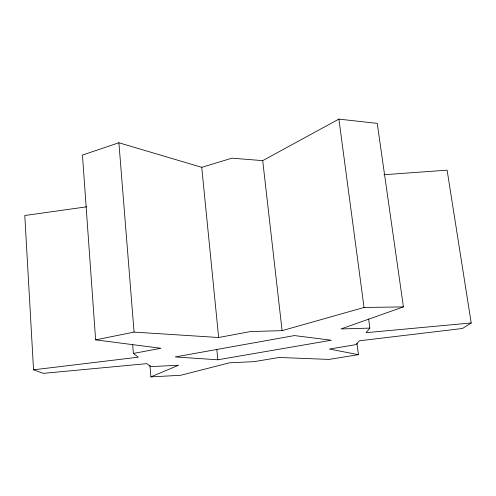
<?xml version="1.0" encoding="UTF-8"?>
<svg xmlns="http://www.w3.org/2000/svg" width="496" height="496" viewBox="0 0 496 496"><rect width="100%" height="100%" fill="white"/><g stroke="black" fill="none" stroke-linecap="round" stroke-linejoin="round"><path stroke-width="0.74" d="M368.64 318.934L369.867 328.116L366.06 332.686L471.2 322.952L447.113 170.153L383.916 174.728M471.2 322.952L462.483 328.482L359.302 340.802L356.14 344.602L329.4 349.066L358.441 354.677L356.94 343.22M132.637 344.212L133.374 353.443L160.946 348.285L95.616 339.865L82.454 155.068L118.891 142.755L201.736 167.326L231.948 158.181L262.713 160.63L338.892 119.108L377.239 123.386L403.415 306.894L341.006 328.947L369.867 328.116M149.928 365.31L150.896 376.892L178.498 365.261L150.71 366.594L146.816 363.642L43.357 373.358L33.542 369.818L24.8 215.506L86.732 206.813M95.616 339.865L134.069 332.109L218.649 337.503L250.468 331.557L282.106 330.646L364.045 307.47L403.415 306.894M217.843 359.786L331.328 340.237L294.419 335.575L175.212 356.94L217.843 359.786L216.857 349.792M358.441 354.677L328.96 359.414L279.074 357.473L254.138 361.64L229.493 362.818L180.736 375.28L150.896 376.892M33.542 369.818L138.297 357.182L133.374 353.443M338.892 119.108L364.045 307.47M262.713 160.63L282.106 330.646M201.736 167.326L218.649 337.503M118.891 142.755L134.069 332.109"/></g></svg>
